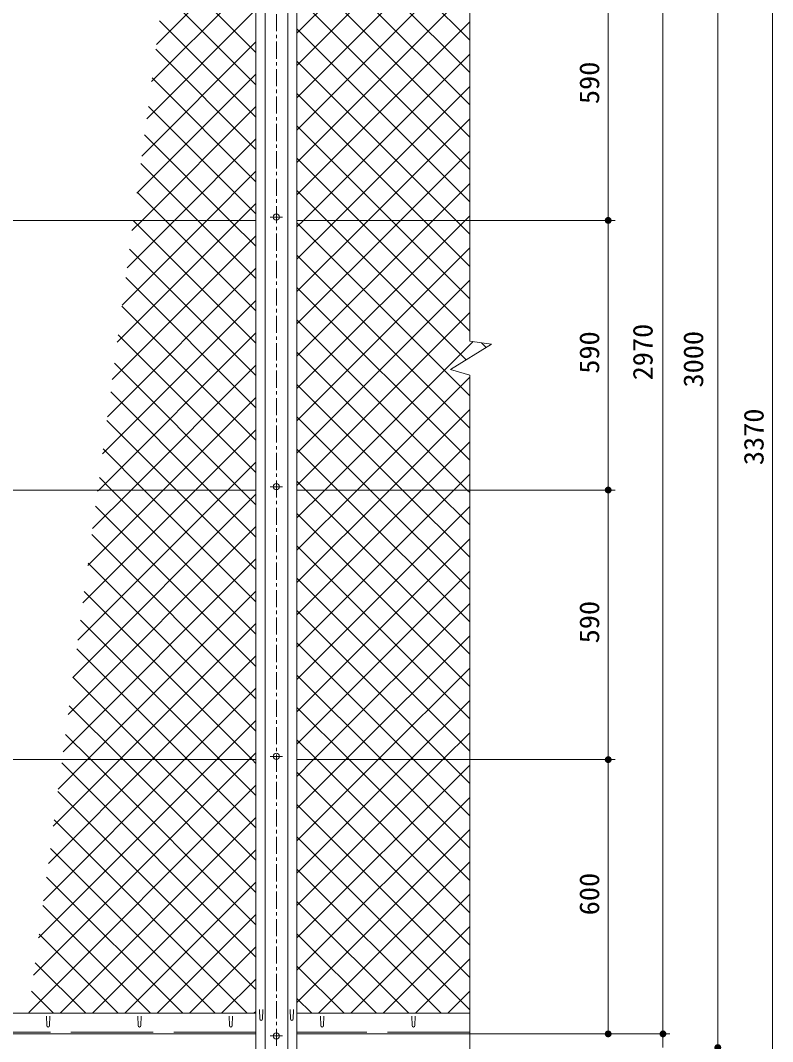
# Model space of a CAD drawing. Units: millimetres, scale not verified. Extents: x -4455 to 4455, y -3150 to 3150.
# Drawn here: x -2095 to -448, y -1026 to 1209 of the extents above; entities that cross this region are included whole.
import ezdxf
from ezdxf.enums import TextEntityAlignment as Align

# ---------------------------------------------------------------- set-up
doc = ezdxf.new("R2010")
doc.units = ezdxf.units.MM
doc.header["$LTSCALE"] = 30
doc.linetypes.add('DASHED', pattern=[7.5, 6, -1.5])
doc.linetypes.add('USER1', pattern=[2, 1.25, -0.25, 0.25, -0.25])
for name, color, linetype, lineweight in [('0-1_1部材', 3, 'Continuous', 18), ('0-2_8部品', 3, 'Continuous', 18), ('0-5_5寸法', 1, 'Continuous', 18), ('0-7_SUNPOU', 1, 'Continuous', 18), ('0-8_中心線', 1, 'USER1', 18), ('0-9_2網', 4, 'Continuous', 18), ('0-A_KOUZOU', 7, 'Continuous', 9), ('0-B_BUHIN', 3, 'Continuous', 18)]:
    doc.layers.add(name, color=color, linetype=linetype, lineweight=lineweight)
doc.styles.add('ＭＳ ゴシック', font='')
doc.styles.get('ＭＳ ゴシック').set_extended_font_data('MS Gothic')

# ---------------------------------------------------------------- blocks, each defined once
blk = doc.blocks.new('M1')
at = {"layer": '0-7_SUNPOU'}
blk.add_line((-7.5, 0), (-57.86, 0), dxfattribs=at)
for points in [[(0, 0), (-7.5, 0), (-7.44, 0.94)], [(0, 0), (-7.44, -0.94), (-7.5, 0)], [(0, 0), (-7.44, 0.94), (-7.26, 1.87)], [(0, 0), (-7.26, -1.87), (-7.44, -0.94)], [(0, 0), (-7.26, 1.87), (-6.97, 2.76)], [(0, 0), (-6.97, -2.76), (-7.26, -1.87)], [(0, 0), (-6.97, 2.76), (-6.57, 3.61)], [(0, 0), (-6.57, -3.61), (-6.97, -2.76)], [(0, 0), (-6.57, 3.61), (-6.07, 4.41)], [(0, 0), (-6.07, -4.41), (-6.57, -3.61)], [(0, 0), (-6.07, 4.41), (-5.47, 5.13)], [(0, 0), (-5.47, -5.13), (-6.07, -4.41)], [(0, 0), (-5.47, 5.13), (-4.78, 5.78)], [(0, 0), (-4.78, -5.78), (-5.47, -5.13)], [(0, 0), (-4.78, 5.78), (-4.02, 6.33)], [(0, 0), (-4.02, -6.33), (-4.78, -5.78)], [(0, 0), (-4.02, 6.33), (-3.19, 6.79)], [(0, 0), (-3.19, -6.79), (-4.02, -6.33)], [(0, 0), (-3.19, 6.79), (-2.32, 7.13)], [(0, 0), (-2.32, -7.13), (-3.19, -6.79)], [(0, 0), (-2.32, 7.13), (-1.41, 7.37)], [(0, 0), (-1.41, -7.37), (-2.32, -7.13)], [(0, 0), (-1.41, 7.37), (-0.47, 7.49)], [(0, 0), (-0.47, -7.49), (-1.41, -7.37)], [(0, 0), (-0.47, 7.49), (0.47, 7.49)], [(0, 0), (0.47, -7.49), (-0.47, -7.49)], [(0, 0), (0.47, 7.49), (1.41, 7.37)], [(0, 0), (1.41, 7.37), (2.32, 7.13)], [(0, 0), (2.32, 7.13), (3.19, 6.79)], [(0, 0), (3.19, 6.79), (4.02, 6.33)], [(0, 0), (4.02, 6.33), (4.78, 5.78)], [(0, 0), (4.78, 5.78), (5.47, 5.13)], [(0, 0), (5.47, 5.13), (6.07, 4.41)], [(0, 0), (6.07, 4.41), (6.57, 3.61)], [(0, 0), (6.57, 3.61), (6.97, 2.76)], [(0, 0), (6.97, 2.76), (7.26, 1.87)], [(0, 0), (7.26, 1.87), (7.44, 0.94)], [(0, 0), (7.44, 0.94), (7.5, 0)], [(0, 0), (1.41, -7.37), (0.47, -7.49)], [(0, 0), (2.32, -7.13), (1.41, -7.37)], [(0, 0), (3.19, -6.79), (2.32, -7.13)], [(0, 0), (4.02, -6.33), (3.19, -6.79)], [(0, 0), (4.78, -5.78), (4.02, -6.33)], [(0, 0), (5.47, -5.13), (4.78, -5.78)], [(0, 0), (6.07, -4.41), (5.47, -5.13)], [(0, 0), (6.57, -3.61), (6.07, -4.41)], [(0, 0), (6.97, -2.76), (6.57, -3.61)], [(0, 0), (7.26, -1.87), (6.97, -2.76)], [(0, 0), (7.44, -0.94), (7.26, -1.87)], [(0, 0), (7.5, 0), (7.44, -0.94)]]:
    blk.add_solid(points, dxfattribs=at)

msp = doc.modelspace()

# ---------------------------------------------------------------- linework, layer by layer
at = {"layer": '0-1_1部材', "color": 4}
for p, q in [((-1111.28, 506.97), (-1111.28, 2036.52)), ((-1153.37, 444.63), (-1063.59, 500.34)), ((-1111.28, 506.97), (-1063.59, 500.34)), ((-1111.28, 432.63), (-1153.37, 444.63)), ((-1111.28, -1172.74), (-1111.28, 432.63))]:
    msp.add_line(p, q, dxfattribs=at)
at = {"layer": '0-1_1部材', "color": 7, "lineweight": 9}
for p, q in [((-1579.6, 1976.05), (-1579.6, -1393.95)), ((-1489.6, 1976.05), (-1489.6, -1393.95)), ((-1111.28, -963.95), (-1489.6, -963.95)), ((-1111.28, -1008.95), (-1489.6, -1008.95))]:
    msp.add_line(p, q, dxfattribs=at)
at = {"layer": '0-1_1部材'}
for p, q in [((-1559.6, 1976.05), (-1559.6, -1393.95)), ((-1509.6, 1976.05), (-1509.6, -1393.95)), ((-1579.6, 771.05), (-3289.6, 771.05)), ((-1579.6, 181.05), (-3289.6, 181.05)), ((-1579.6, -408.95), (-3289.6, -408.95)), ((-1571.85, -955.95), (-1571.1, -976.45)), ((-1564.35, -955.95), (-1565.1, -976.45)), ((-1504.85, -955.95), (-1504.1, -976.45)), ((-1497.35, -955.95), (-1498.1, -976.45)), ((-2038.35, -970.45), (-2037.6, -990.95)), ((-2030.85, -970.45), (-2031.6, -990.95)), ((-1838.35, -970.45), (-1837.6, -990.95)), ((-1830.85, -970.45), (-1831.6, -990.95)), ((-1638.35, -970.45), (-1637.6, -990.95)), ((-1630.85, -970.45), (-1631.6, -990.95)), ((-1438.35, -970.45), (-1437.6, -990.95)), ((-1430.85, -970.45), (-1431.6, -990.95)), ((-1238.35, -970.45), (-1237.6, -990.95)), ((-1230.85, -970.45), (-1231.6, -990.95))]:
    msp.add_line(p, q, dxfattribs=at)
at = {"layer": '0-1_1部材', "color": 1, "linetype": 'DASHED'}
for p, q in [((-1579.6, -1004.95), (-3289.6, -1004.95)), ((-1111.28, -1004.95), (-1489.6, -1004.95))]:
    msp.add_line(p, q, dxfattribs=at)
at = {"layer": '0-1_1部材'}
for centre in [(-1568.1, -976.45), (-1501.1, -976.45), (-2034.6, -990.95), (-1834.6, -990.95), (-1634.6, -990.95), (-1434.6, -990.95), (-1234.6, -990.95)]:
    msp.add_arc(centre, 3, 180, 0, dxfattribs=at)
at = {"layer": '0-2_8部品', "color": 1, "linetype": 'USER1'}
for p, q in [((-1548.03, 778.18), (-1521.15, 778.18)), ((-1548.03, 188.18), (-1521.15, 188.18)), ((-1548.03, -401.82), (-1521.15, -401.82)), ((-1548.03, -1013.41), (-1521.15, -1013.41))]:
    msp.add_line(p, q, dxfattribs=at)
at = {"layer": '0-2_8部品'}
for centre in [(-1534.6, 778.18), (-1534.6, 188.18), (-1534.6, -401.82), (-1534.6, -1013.41)]:
    msp.add_circle(centre, 6.8, dxfattribs=at)
at = {"layer": '0-5_5寸法'}
for p, q in [((-448.13, -1363.95), (-448.13, 1946.05)), ((-688.13, 1931.05), (-688.13, -978.95)), ((-568.13, 1931.05), (-568.13, -1008.95)), ((-808.13, 801.05), (-808.13, 1331.05)), ((-1112.76, 771.05), (-793.13, 771.05)), ((-1112.76, 771.05), (-793.13, 771.05)), ((-808.13, 211.05), (-808.13, 741.05)), ((-1112.76, 181.05), (-793.13, 181.05)), ((-1112.76, 181.05), (-793.13, 181.05)), ((-808.13, 151.05), (-808.13, -378.95)), ((-1112.76, -408.95), (-793.13, -408.95)), ((-1112.76, -408.95), (-793.13, -408.95)), ((-808.13, -438.95), (-808.13, -978.95)), ((-688.13, -978.95), (-688.13, -948.95)), ((-1112.76, -1008.95), (-673.13, -1008.95)), ((-1112.76, -1008.95), (-673.13, -1008.95)), ((-1112.76, -1008.95), (-793.13, -1008.95)), ((-688.13, -1038.95), (-688.13, -1008.95))]:
    msp.add_line(p, q, dxfattribs=at)
at = {"layer": '0-8_中心線'}
msp.add_line((-1534.6, 2002.24), (-1534.6, -1424.78), dxfattribs=at)
at = {"layer": '0-9_2網'}
for p, q in [((-1489.6, 1180.88), (-1309.43, 1361.05)), ((-1489.6, 1110.17), (-1238.72, 1361.05)), ((-1489.6, 1039.46), (-1168.01, 1361.05)), ((-1489.6, 968.75), (-1111.28, 1347.06)), ((-1111.28, 1023.86), (-1448.47, 1361.05)), ((-1111.28, 1094.57), (-1377.76, 1361.05)), ((-1111.28, 1165.28), (-1307.05, 1361.05)), ((-1579.6, 1138.62), (-1773.77, 1332.79)), ((-1111.28, 953.15), (-1489.6, 1331.46)), ((-1807.86, 1074.75), (-1579.6, 1303.01)), ((-1489.6, 898.04), (-1111.28, 1276.35)), ((-1579.6, 1067.91), (-1782.02, 1270.33)), ((-1111.28, 882.44), (-1489.6, 1260.75)), ((-1818.62, 993.27), (-1579.6, 1232.3)), ((-1579.6, 997.2), (-1790.27, 1207.88)), ((-1489.6, 827.33), (-1111.28, 1205.64)), ((-1111.28, 811.73), (-1489.6, 1190.04)), ((-1829.39, 911.8), (-1579.6, 1161.59)), ((-1579.6, 926.49), (-1798.52, 1145.42)), ((-1475.17, 771.05), (-1111.28, 1134.93)), ((-1840.15, 830.32), (-1579.6, 1090.88)), ((-1579.6, 855.78), (-1806.78, 1082.96)), ((-1404.46, 771.05), (-1111.28, 1064.22)), ((-1212.02, 771.05), (-1489.6, 1048.62)), ((-1828.72, 771.05), (-1579.6, 1020.17)), ((-1579.6, 785.07), (-1815.03, 1020.5)), ((-1333.74, 771.05), (-1111.28, 993.51)), ((-1282.73, 771.05), (-1489.6, 977.91)), ((-1758.01, 771.05), (-1579.6, 949.46)), ((-1263.03, 771.05), (-1111.28, 922.8)), ((-1707, 771.05), (-1831.53, 895.58)), ((-1192.32, 771.05), (-1111.28, 852.09)), ((-1777.71, 771.05), (-1839.78, 833.12)), ((-1861.68, 667.38), (-1758.01, 771.05)), ((-1850.91, 748.85), (-1828.72, 771.05)), ((-1579.6, 502.22), (-1848.03, 770.66)), ((-1579.6, 572.93), (-1777.71, 771.05)), ((-1579.6, 643.65), (-1707, 771.05)), ((-1489.6, 756.62), (-1475.17, 771.05)), ((-1489.6, 685.9), (-1404.46, 771.05)), ((-1489.6, 615.19), (-1333.74, 771.05)), ((-1489.6, 544.48), (-1263.03, 771.05)), ((-1489.6, 473.77), (-1192.32, 771.05)), ((-1489.6, 403.06), (-1121.61, 771.05)), ((-1111.28, 387.46), (-1489.6, 765.78)), ((-1111.28, 599.59), (-1282.73, 771.05)), ((-1111.28, 670.3), (-1212.02, 771.05)), ((-1121.61, 771.05), (-1111.28, 781.38)), ((-1893.97, 422.95), (-1579.6, 737.33)), ((-1579.6, 431.51), (-1856.28, 708.2)), ((-1489.6, 332.35), (-1111.28, 710.67)), ((-1111.28, 316.75), (-1489.6, 695.07)), ((-1904.73, 341.48), (-1579.6, 666.62)), ((-1579.6, 360.8), (-1864.54, 645.74)), ((-1489.6, 261.64), (-1111.28, 639.96)), ((-1111.28, 246.04), (-1489.6, 624.36)), ((-1915.5, 260.01), (-1579.6, 595.9)), ((-1579.6, 290.09), (-1872.79, 583.28)), ((-1489.6, 190.93), (-1111.28, 569.25)), ((-1117, 181.05), (-1489.6, 553.65)), ((-1923.74, 181.05), (-1579.6, 525.19)), ((-1579.6, 219.38), (-1881.04, 520.82)), ((-1075.41, 493.01), (-1085.83, 503.43)), ((-1187.71, 181.05), (-1489.6, 482.93)), ((-1853.03, 181.05), (-1579.6, 454.48)), ((-1358.06, 181.05), (-1111.28, 427.82)), ((-1258.42, 181.05), (-1489.6, 412.22)), ((-1782.32, 181.05), (-1579.6, 383.77)), ((-1329.13, 181.05), (-1489.6, 341.51)), ((-1287.35, 181.05), (-1111.28, 357.11)), ((-1753.39, 181.05), (-1905.79, 333.45)), ((-1711.61, 181.05), (-1579.6, 313.06)), ((-1824.1, 181.05), (-1914.04, 270.99)), ((-1399.84, 181.05), (-1489.6, 270.8)), ((-1216.64, 181.05), (-1111.28, 286.4)), ((-1894.81, 181.05), (-1922.3, 208.53)), ((-1145.93, 181.05), (-1111.28, 215.69)), ((-1958.55, -65.89), (-1711.61, 181.05)), ((-1947.79, 15.58), (-1782.32, 181.05)), ((-1937.02, 97.06), (-1853.03, 181.05)), ((-1926.26, 178.53), (-1923.74, 181.05)), ((-1579.6, -134.17), (-1894.81, 181.05)), ((-1579.6, -63.46), (-1824.1, 181.05)), ((-1579.6, 7.25), (-1753.39, 181.05)), ((-1470.55, 181.05), (-1489.6, 200.09)), ((-1489.6, 49.51), (-1358.06, 181.05)), ((-1489.6, -21.2), (-1287.35, 181.05)), ((-1489.6, -91.91), (-1216.64, 181.05)), ((-1489.6, -162.62), (-1145.93, 181.05)), ((-1111.28, -178.22), (-1470.55, 181.05)), ((-1111.28, -107.51), (-1399.84, 181.05)), ((-1111.28, -36.8), (-1329.13, 181.05)), ((-1111.28, 33.91), (-1258.42, 181.05)), ((-1111.28, 104.62), (-1187.71, 181.05)), ((-1111.28, 175.33), (-1117, 181.05)), ((-1980.08, -228.84), (-1579.6, 171.64)), ((-1579.6, -204.88), (-1930.55, 146.07)), ((-1489.6, -233.33), (-1111.28, 144.98)), ((-1111.28, -248.93), (-1489.6, 129.38)), ((-1990.84, -310.31), (-1579.6, 100.93)), ((-1579.6, -275.59), (-1938.8, 83.61)), ((-1489.6, -304.04), (-1111.28, 74.27)), ((-1111.28, -319.64), (-1489.6, 58.67)), ((-2001.6, -391.79), (-1579.6, 30.22)), ((-1579.6, -346.3), (-1947.05, 21.15)), ((-1489.6, -374.76), (-1111.28, 3.56)), ((-1111.28, -390.36), (-1489.6, -12.04)), ((-1948.06, -408.95), (-1579.6, -40.49)), ((-1163.39, -408.95), (-1489.6, -82.75)), ((-1453.08, -408.95), (-1111.28, -67.15)), ((-1877.35, -408.95), (-1579.6, -111.2)), ((-1234.1, -408.95), (-1489.6, -153.46)), ((-1382.37, -408.95), (-1111.28, -137.86)), ((-1729.08, -408.95), (-1971.8, -166.23)), ((-1806.64, -408.95), (-1579.6, -181.91)), ((-1311.66, -408.95), (-1111.28, -208.57)), ((-1799.79, -408.95), (-1980.06, -228.69)), ((-1304.81, -408.95), (-1489.6, -224.17)), ((-1735.93, -408.95), (-1579.6, -252.62)), ((-1240.95, -408.95), (-1111.28, -279.28)), ((-1870.5, -408.95), (-1988.31, -291.15)), ((-1665.22, -408.95), (-1579.6, -323.33)), ((-1941.21, -408.95), (-1996.56, -353.61)), ((-1170.24, -408.95), (-1111.28, -349.99)), ((-1594.51, -408.95), (-1579.6, -394.04)), ((-2066.18, -880.63), (-1594.51, -408.95)), ((-2055.42, -799.16), (-1665.22, -408.95)), ((-2044.66, -717.68), (-1735.93, -408.95)), ((-2033.89, -636.21), (-1806.64, -408.95)), ((-2023.13, -554.74), (-1877.35, -408.95)), ((-2012.37, -473.26), (-1948.06, -408.95)), ((-1579.6, -841.28), (-2004.81, -416.07)), ((-1579.6, -770.57), (-1941.21, -408.95)), ((-1579.6, -699.86), (-1870.5, -408.95)), ((-1579.6, -629.15), (-1799.79, -408.95)), ((-1579.6, -558.44), (-1729.08, -408.95)), ((-1489.6, -445.47), (-1453.08, -408.95)), ((-1489.6, -516.18), (-1382.37, -408.95)), ((-1489.6, -586.89), (-1311.66, -408.95)), ((-1489.6, -657.6), (-1240.95, -408.95)), ((-1489.6, -728.31), (-1170.24, -408.95)), ((-1489.6, -799.02), (-1111.28, -420.7)), ((-1111.28, -602.49), (-1304.81, -408.95)), ((-1111.28, -531.78), (-1234.1, -408.95)), ((-1111.28, -461.07), (-1163.39, -408.95)), ((-1111.28, -814.62), (-1489.6, -436.3)), ((-2076.95, -962.11), (-1579.6, -464.76)), ((-1579.6, -911.99), (-2013.06, -478.52)), ((-1489.6, -869.73), (-1111.28, -491.41)), ((-1111.28, -885.33), (-1489.6, -507.02)), ((-2008.08, -963.95), (-1579.6, -535.47)), ((-1598.34, -963.95), (-2021.31, -540.98)), ((-1489.6, -940.44), (-1111.28, -562.13)), ((-1111.28, -956.04), (-1489.6, -577.73)), ((-1669.05, -963.95), (-2029.56, -603.44)), ((-1937.37, -963.95), (-1579.6, -606.18)), ((-1442.4, -963.95), (-1111.28, -632.84)), ((-1739.76, -963.95), (-2037.82, -665.9)), ((-1174.08, -963.95), (-1489.6, -648.44)), ((-1866.66, -963.95), (-1579.6, -676.89)), ((-1371.69, -963.95), (-1111.28, -703.55)), ((-1810.47, -963.95), (-2046.07, -728.36)), ((-1244.79, -963.95), (-1489.6, -719.15)), ((-1795.95, -963.95), (-1579.6, -747.6)), ((-1300.98, -963.95), (-1111.28, -774.26)), ((-1881.19, -963.95), (-2054.32, -790.82)), ((-1315.5, -963.95), (-1489.6, -789.86)), ((-1725.24, -963.95), (-1579.6, -818.31)), ((-1230.27, -963.95), (-1111.28, -844.97)), ((-1951.9, -963.95), (-2062.57, -853.28)), ((-1386.21, -963.95), (-1489.6, -860.57)), ((-1654.53, -963.95), (-1579.6, -889.02)), ((-2022.61, -963.95), (-2070.82, -915.74)), ((-1159.56, -963.95), (-1111.28, -915.68)), ((-1456.92, -963.95), (-1489.6, -931.28)), ((-1583.82, -963.95), (-1579.6, -959.73))]:
    msp.add_line(p, q, dxfattribs=at)
for points in [[(-1797.1, 1156.22), (-1592.27, 1361.05), (-1579.6, 1373.72)], [(-1111.28, 741.02), (-1141.31, 771.05), (-1489.6, 1119.33)], [(-1579.6, 714.36), (-1636.29, 771.05), (-1823.28, 958.04)], [(-1111.28, 528.88), (-1353.44, 771.05), (-1489.6, 907.2)], [(-1872.44, 585.9), (-1687.3, 771.05), (-1579.6, 878.75)], [(-1119.04, 465.93), (-1424.15, 771.05), (-1489.6, 836.49)], [(-1883.21, 504.43), (-1616.59, 771.05), (-1579.6, 808.04)], [(-1489.6, 120.22), (-1428.77, 181.05), (-1103.87, 505.94)], [(-1579.6, 148.67), (-1611.97, 181.05), (-1889.29, 458.36)], [(-1579.6, 77.96), (-1682.68, 181.05), (-1897.54, 395.91)], [(-1969.31, -147.36), (-1640.9, 181.05), (-1579.6, 242.35)], [(-1579.6, -417.02), (-1587.66, -408.95), (-1955.3, -41.31)], [(-1579.6, -487.73), (-1658.37, -408.95), (-1963.55, -103.77)], [(-1111.28, -673.2), (-1375.53, -408.95), (-1489.6, -294.88)], [(-1111.28, -743.91), (-1446.24, -408.95), (-1489.6, -365.59)]]:
    msp.add_lwpolyline(points, dxfattribs=at)
at = {"layer": '0-A_KOUZOU'}
for p, q in [((-1579.6, -963.95), (-3289.6, -963.95)), ((-1579.6, -1008.95), (-3289.6, -1008.95))]:
    msp.add_line(p, q, dxfattribs=at)
at = {"layer": '0-B_BUHIN'}
for p, q in [((-1111.28, 771.05), (-1489.6, 771.05)), ((-1111.28, 181.05), (-1489.6, 181.05)), ((-1111.28, -408.95), (-1489.6, -408.95))]:
    msp.add_line(p, q, dxfattribs=at)

# ---------------------------------------------------------------- block references
at = {"layer": '0-5_5寸法'}
for p, rotation in [((-808.13, 771.05), 270), ((-808.13, 771.05), 90), ((-808.13, 181.05), 270), ((-808.13, 181.05), 90), ((-808.13, -408.95), 270), ((-808.13, -408.95), 90), ((-808.13, -1008.95), 270), ((-688.13, -1008.95), 270), ((-688.13, -1008.95), 270), ((-568.13, -1038.95), 270)]:
    msp.add_blockref('M1', p, dxfattribs=dict(at, rotation=rotation))

# ---------------------------------------------------------------- texts
at = {"layer": '0-5_5寸法', "color": 3, "style": 'ＭＳ ゴシック', "width": 1.05}
for s, p in [('590', (-814.81, 1025.55)), ('2970', (-697.86, 421.06)), ('590', (-814.81, 435.55)), ('3000', (-587.12, 405.37)), ('3370', (-454.81, 235.55)), ('590', (-814.81, -154.45)), ('600', (-814.81, -749.45))]:
    msp.add_text(s, height=43.33, rotation=90, dxfattribs=at).set_placement(p, align=Align.BOTTOM_LEFT)

doc.saveas('drawing.dxf')
